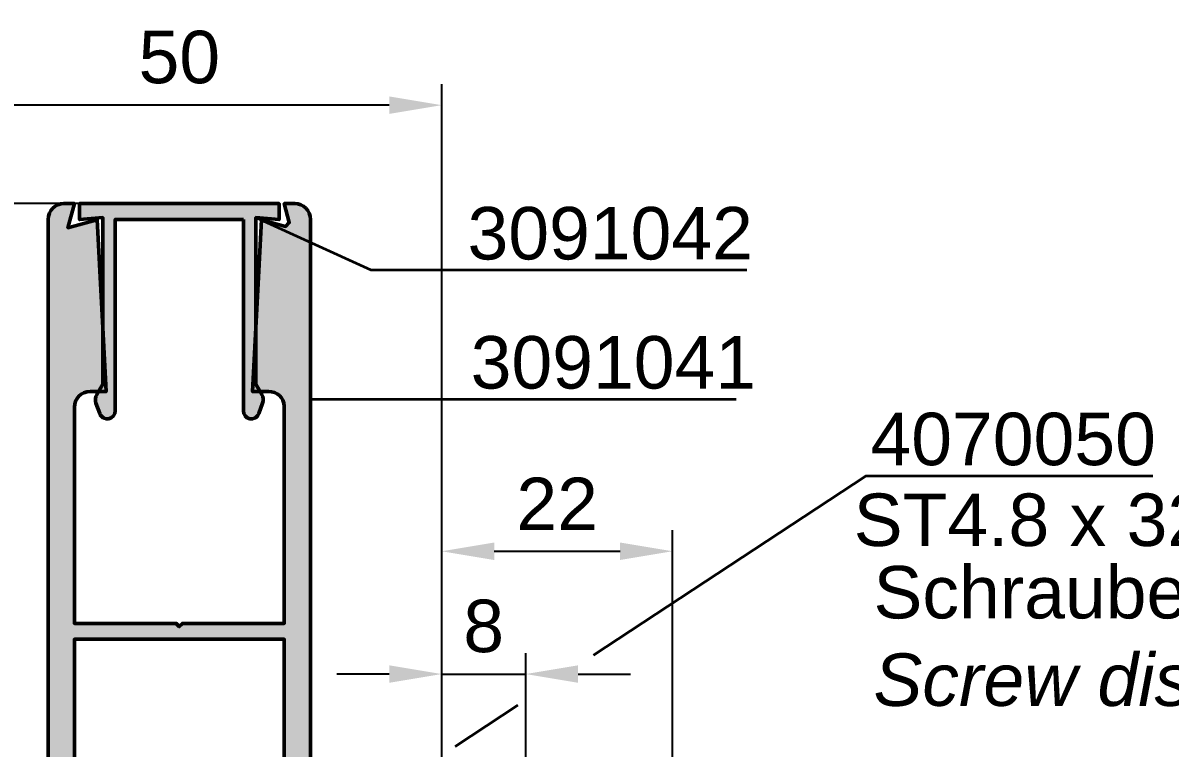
# Model space of a CAD drawing. Header units: millimetres. Extents: x -1 to 277, y 0 to 231.
# Drawn here: x 110.9 to 220.2, y 161.8 to 230.9 of the extents above; entities that cross this region are included whole.
import ezdxf
from ezdxf.enums import TextEntityAlignment as Align

# ---------------------------------------------------------------- set-up
doc = ezdxf.new("R2010")
doc.units = ezdxf.units.MM
doc.header["$PDMODE"] = 3
doc.header["$PDSIZE"] = -2
for name, color, linetype, lineweight in [('AM_5', 3, 'Continuous', 25), ('AM_6', 2, 'Continuous', 35), ('AM_S', 7, 'Continuous', 50), ('Docu-AM_8', 1, 'Continuous', 25)]:
    doc.layers.add(name, color=color, linetype=linetype, lineweight=lineweight)
doc.styles.add('SBS_Standard', font='arial.ttf')
doc.styles.add('SWISS', font='swiss.ttf')
doc.dimstyles.new('SBS1-1$0', dxfattribs={"dimtxt": 2.5, "dimasz": 2.5, "dimexe": 1, "dimexo": 0, "dimgap": 1, "dimtad": 1, "dimtoh": 1, "dimdsep": 46, "dimtxsty": 'SBS_Standard', "dimcen": 0, "dimclrd": 256, "dimclre": 256, "dimclrt": 30, "dimadec": 1, "dimazin": 2, "dimtp": 0.1, "dimtm": 0.1, "dimtfac": 0.71, "dimtmove": 0, "dimatfit": 3, "dimfxl": 1, "dimlwd": -1, "dimlwe": -1, "dimarcsym": 1})

# ---------------------------------------------------------------- blocks, each defined once
blk = doc.blocks.new('B-3091041_docu_wos')
at = {"layer": 'Docu-AM_8'}
h = blk.add_hatch(color=256, dxfattribs=at)
edge = h.paths.add_edge_path()
edge.add_line((21, 52.10000000000002), (19.48386596241574, 52.10000000000002))
edge.add_line((19.48386596241573, 52.10000000000002), (20.34035424653415, 68.44277002070623))
edge.add_line((20.34035424653416, 68.44277002070623), (22.61467157012379, 67.83336853051802))
edge.add_line((22.61467157012379, 67.83336853051804), (22.98209503145425, 68.2007919918485))
edge.add_line((22.98209503145426, 68.20079199184846), (22.49999869865445, 69.99999999999999))
edge.add_line((22.49999869865445, 70), (23.50000000000005, 69.99999999999999))
edge.add_arc((23.5, 68.5), 1.5, 0, 89.9999999999992, ccw=False)
edge.add_line((25, 68.5), (25.00000000000003, 1.4210854715202e-14))
edge.add_line((25.00000000000006, 0), (23.00000000000007, -1.877174727190777e-17))
edge.add_line((23.00000000000006, 0), (23.00000000000006, 0.5))
edge.add_line((23.00000000000006, 0.5), (17.60000000000002, 0.4999999999999999))
edge.add_line((17.60000000000002, 0.5), (17.30000000000002, 0.8000000000000085))
edge.add_line((17.30000000000001, 0.8000000000000114), (17.00000000000001, 0.5000000000000078))
edge.add_line((17, 0.5), (7.999999999999986, 0.4999999999999951))
edge.add_line((8, 0.5), (7.699999999999995, 0.800000000000013))
edge.add_line((7.699999999999989, 0.8000000000000114), (7.399999999999985, 0.5000000000000078))
edge.add_line((7.399999999999977, 0.5), (1.999999999999973, 0.4999999999999906))
edge.add_line((2, 0.5), (2, 0))
edge.add_line((2, 0), (1.576516694967722e-14, 3.67394039744206e-17))
edge.add_line((0, 0), (1.83697019872103e-17, 68.49999999999999))
edge.add_arc((1.5, 68.5), 1.5, 90.0000000000008, 180, ccw=False)
edge.add_line((1.5, 70), (2.500000000000018, 70.00000000000001))
edge.add_line((2.5, 70), (1.883417346406828, 67.69888220972467))
edge.add_line((1.883417346406816, 67.69888220972467), (4.65964573544437, 68.44277036457162))
edge.add_line((4.659645735444371, 68.44277036457163), (5.516134037584282, 52.10000000000004))
edge.add_line((5.516134037584266, 52.10000000000002), (3.999999999999979, 52.10000000000002))
edge.add_arc((4, 50.60000000000002), 1.5, 90, 180)
edge.add_line((2.5, 50.60000000000002), (2.499999999999998, 30))
edge.add_line((2.5, 30), (12.20000000000007, 30))
edge.add_line((12.20000000000005, 30), (12.5, 29.69999999999998))
edge.add_line((12.5, 29.69999999999999), (12.80000000000003, 30.00000000000002))
edge.add_line((12.80000000000007, 30), (22.50000000000005, 29.99999999999999))
edge.add_line((22.50000000000006, 30), (22.50000000000005, 50.70000000000007))
edge.add_arc((21.05000000000001, 50.65000000000003), 1.450861812854703, 1.974934010884095, 91.97493401088266)
h.paths.add_polyline_path([(12.80000000000007, 3.5), (12.50000000000006, 3.200000000000045), (12.20000000000005, 3.500000000000057), (2.5, 3.5), (2.5, 28.5), (22.50000000000006, 28.5), (22.50000000000006, 3.499999999794909)], flags=16)
at = {"layer": 'AM_S'}
blk.add_lwpolyline([(21, 52.10000000000002), (19.48386596241573, 52.10000000000002), (20.34035424653416, 68.44277002070623), (22.61467157012379, 67.83336853051804), (22.98209503145426, 68.20079199184846), (22.49999869865445, 70), (23.5, 70, -0.414213562373091), (25, 68.5), (25.00000000000006, 0), (23.00000000000006, 0), (23.00000000000006, 0.5), (17.60000000000002, 0.5), (17.30000000000001, 0.8000000000000114), (17, 0.5), (8, 0.5), (7.699999999999989, 0.8000000000000114), (7.399999999999977, 0.5), (2, 0.5), (2, 0), (0, 0), (0, 68.5, -0.4142135623730908), (1.5, 70), (2.5, 70), (1.883417346406816, 67.69888220972467), (4.659645735444371, 68.44277036457163), (5.516134037584266, 52.10000000000002), (4, 52.10000000000002, 0.4142135623730951), (2.5, 50.60000000000002), (2.5, 30), (12.20000000000005, 30), (12.5, 29.69999999999999), (12.80000000000007, 30), (22.50000000000006, 30), (22.50000000000006, 50.70000000000005, 0.4142135623730883), (21, 52.10000000000002)], format="xyb", close=True, dxfattribs=at)
blk.add_lwpolyline([(12.80000000000007, 3.5), (12.50000000000006, 3.200000000000045), (12.20000000000005, 3.500000000000057), (2.5, 3.5), (2.5, 28.5), (22.50000000000006, 28.5), (22.50000000000006, 3.499999999794909), (12.80000000000007, 3.5)], close=True, dxfattribs=at)
blk = doc.blocks.new('B-3091042_docu_wos')
at = {"layer": 'Docu-AM_8'}
h = blk.add_hatch(color=256, dxfattribs=at)
edge = h.paths.add_edge_path()
edge.add_line((16.10000000000002, -4.26815500175719e-14), (16.10000000000002, -18.23427466517231))
edge.add_arc((16.86572533482776, -18.23427466517231), 0.7657253348277386, 180, 340.0000000000009)
edge.add_line((17.58527178151421, -18.49616815393818), (17.9396926209262, -17.52240490066954))
edge.add_arc((17.00000000096693, -17.18038475764474), 0.9999999991203121, 340.0000000000003, 389.9999999999998)
edge.add_line((17.86602540398954, -16.68038475808459), (17.29999999999998, -15.69999999999999))
edge.add_line((17.29999999999998, -15.69999999999999), (17.29999999999998, 0.1742133595432858))
edge.add_line((17.29999999999998, 0.1742133595432853), (19.50000000000003, -0.01826170021369874))
edge.add_line((19.50000000000003, -0.01826170021369874), (19.50000000000003, 1.5))
edge.add_line((19.50000000000003, 1.5), (0.5, 1.5))
edge.add_line((0.4999999999999997, 1.5), (0.4999999999999998, -0.0182617002139025))
edge.add_line((0.4999999999999998, -0.01826170021390251), (2.70000000000005, 0.1742133595431358))
edge.add_line((2.70000000000005, 0.1742133595431358), (2.700000000000049, -15.69999999999999))
edge.add_line((2.700000000000049, -15.69999999999999), (2.133974596215591, -16.68038475772936))
edge.add_arc((3.00000000000003, -17.18038475772936), 1, 150, 200.0000000000002)
edge.add_line((2.060307379214123, -17.52240490105503), (2.41472821859326, -18.49616815423335))
edge.add_arc((3.134274665227659, -18.23427466548641), 0.7657253347723532, 200.0000000000002, 360)
edge.add_line((3.900000000000012, -18.23427466548641), (3.900000000000016, -4.263256414560601e-14))
edge.add_line((3.900000000000016, -4.260807120962306e-14), (16.10000000000002, -4.26815500175719e-14))
at = {"layer": 'AM_S'}
blk.add_lwpolyline([(16.10000000000002, -4.26815500175719e-14), (16.10000000000002, -18.23427466517231, 0.839099631177285), (17.58527178151421, -18.49616815393818), (17.9396926209262, -17.52240490066954, 0.2216946626429377), (17.86602540398954, -16.68038475808459), (17.29999999999998, -15.69999999999999), (17.29999999999998, 0.1742133595432853), (19.50000000000003, -0.01826170021369874), (19.50000000000003, 1.5), (0.4999999999999997, 1.5), (0.4999999999999998, -0.01826170021390251), (2.70000000000005, 0.1742133595431358), (2.700000000000049, -15.69999999999999), (2.133974596215591, -16.68038475772936, 0.2216946626429409), (2.060307379214123, -17.52240490105503), (2.41472821859326, -18.49616815423335, 0.8390996311772784), (3.900000000000012, -18.23427466548641), (3.900000000000016, -4.260807120962306e-14), (16.10000000000002, -4.26815500175719e-14)], format="xyb", close=True, dxfattribs=at)
blk = doc.blocks.new('*D47')
at = {"layer": 'AM_5', "transparency": 16777216}
for p, q in [((100.8442759615767, 169.3647926121484), (100.8442759615767, 225.0627110841305)), ((150.8442759615767, 140.7855185981025), (150.8442759615767, 225.0627110841305)), ((145.8442759615767, 223.0627110841305), (105.8442759615767, 223.0627110841305))]:
    blk.add_line(p, q, dxfattribs=at)
for points in [[(105.8442759615767, 223.8960444174639), (105.8442759615767, 222.2293777507972), (100.8442759615767, 223.0627110841305)], [(145.8442759615767, 223.8960444174639), (145.8442759615767, 222.2293777507972), (150.8442759615767, 223.0627110841305)]]:
    blk.add_solid(points, dxfattribs=at)
at = {"layer": 'Defpoints', "color": 0, "transparency": 16777216}
for p in [(100.8442759615767, 223.0627110841305), (100.8442759615767, 169.3647926121484), (150.8442759615767, 140.7855185981025)]:
    blk.add_point(p, dxfattribs=at)
at = {"layer": 'AM_5', "color": 30, "transparency": 16777216, "insert": (125.8442759615767, 227.615576022739), "char_height": 5, "attachment_point": 5, "style": 'SBS_Standard'}
blk.add_mtext('50', dxfattribs=at)
blk = doc.blocks.new('*D51')
at = {"layer": 'AM_5', "transparency": 16777216}
for p, q in [((150.8442759615767, 140.7855185981025), (150.8442759615767, 182.5627110841305)), ((172.8442759615767, 142.6813555420485), (172.8442759615767, 182.5627110841305)), ((155.8442759615767, 180.5627110841305), (167.8442759615767, 180.5627110841305))]:
    blk.add_line(p, q, dxfattribs=at)
for points in [[(155.8442759615767, 181.3960444174639), (155.8442759615767, 179.7293777507972), (150.8442759615767, 180.5627110841305)], [(167.8442759615767, 181.3960444174639), (167.8442759615767, 179.7293777507972), (172.8442759615767, 180.5627110841305)]]:
    blk.add_solid(points, dxfattribs=at)
at = {"layer": 'Defpoints', "color": 0, "transparency": 16777216}
for p in [(172.8442759615767, 180.5627110841305), (172.8442759615767, 142.6813555420485), (150.8442759615767, 140.7855185981025)]:
    blk.add_point(p, dxfattribs=at)
at = {"layer": 'AM_5', "color": 30, "transparency": 16777216, "insert": (161.8442759615767, 185.0729430077322), "char_height": 5, "attachment_point": 5, "style": 'SBS_Standard'}
blk.add_mtext('22', dxfattribs=at)
blk = doc.blocks.new('*D52')
at = {"layer": 'AM_5', "transparency": 16777216}
for p, q in [((150.8442759615767, 140.7855185981025), (150.8442759615767, 170.8627110841298)), ((158.8442759615767, 113.1813555420667), (158.8442759615767, 170.8627110841298)), ((145.8442759615767, 168.8627110841298), (140.8442759615767, 168.8627110841298)), ((150.8442759615767, 168.8627110841298), (158.8442759615767, 168.8627110841298)), ((163.8442759615767, 168.8627110841298), (168.8442759615767, 168.8627110841298))]:
    blk.add_line(p, q, dxfattribs=at)
for points in [[(145.8442759615767, 169.6960444174632), (145.8442759615767, 168.0293777507965), (150.8442759615767, 168.8627110841298)], [(163.8442759615767, 169.6960444174632), (163.8442759615767, 168.0293777507965), (158.8442759615767, 168.8627110841298)]]:
    blk.add_solid(points, dxfattribs=at)
at = {"layer": 'Defpoints', "color": 0, "transparency": 16777216}
for p in [(158.8442759615767, 168.8627110841298), (150.8442759615767, 140.7855185981025), (158.8442759615767, 113.1813555420667)]:
    blk.add_point(p, dxfattribs=at)
at = {"layer": 'AM_5', "color": 30, "transparency": 16777216, "insert": (154.8442759615767, 173.4155760227383), "char_height": 5, "attachment_point": 5, "style": 'SBS_Standard'}
blk.add_mtext('8', dxfattribs=at)
blk = doc.blocks.new('*D54')
at = {"layer": 'AM_5', "transparency": 16777216}
for p, q in [((116.3442759615767, 213.6813555420668), (5.105729877222299, 213.6813555420668)), ((7.105729877222303, 208.6813555420668), (7.105729877222316, 148.6813555420667)), ((101.8442759615767, 143.6813555420668), (5.105729877222314, 143.6813555420667))]:
    blk.add_line(p, q, dxfattribs=at)
for points in [[(6.27239654388897, 208.6813555420668), (7.939063210555636, 208.6813555420668), (7.105729877222302, 213.6813555420668)], [(6.272396543888983, 148.6813555420667), (7.939063210555649, 148.6813555420667), (7.105729877222317, 143.6813555420667)]]:
    blk.add_solid(points, dxfattribs=at)
at = {"layer": 'Defpoints', "color": 0, "transparency": 16777216}
for p in [(116.3442759615767, 213.6813555420668), (7.105729877222317, 143.6813555420667), (101.8442759615767, 143.6813555420668)]:
    blk.add_point(p, dxfattribs=at)
at = {"layer": 'AM_5', "color": 30, "transparency": 16777216, "insert": (2.552864938613901, 186.2627110841313), "char_height": 5, "attachment_point": 5, "rotation": 90, "style": 'SBS_Standard'}
blk.add_mtext('70', dxfattribs=at)

msp = doc.modelspace()

# ---------------------------------------------------------------- linework, layer by layer
at = {"layer": 'AM_6', "color": 3}
for points in [[(133.1442759615759, 212.3555689016102), (144.1057298772224, 207.3627110841298), (179.9057298772235, 207.3627110841298)], [(138.3442759615767, 195.0627110841305), (178.9057298772235, 195.0627110841305)], [(165.3225294536981, 170.6681710428674), (191.2828220459299, 187.7627110841313), (218.6066315697402, 187.7627110841313)], [(152.1180262983738, 161.9731647322951), (158.091166765825, 165.906405797672)]]:
    msp.add_lwpolyline(points, dxfattribs=at)

# ---------------------------------------------------------------- block references
for name, p in [('B-3091041_docu_wos', (113.3442759615767, 143.6813555420667)), ('B-3091042_docu_wos', (115.8442759615767, 212.1813555420667))]:
    msp.add_blockref(name, p)

# ---------------------------------------------------------------- texts
at = {"layer": 'AM_5', "color": 30, "style": 'SWISS'}
for s, p in [('3091042', (153.3057298772231, 208.3627110841298)), ('3091041', (153.6057298772224, 196.0627110841305))]:
    msp.add_text(s, height=5, dxfattribs=at).set_placement(p)
for s, p in [('4070050', (218.8902219101522, 188.7627110841313)), ('ST4.8 x 32 T25', (237.848945603296, 181.0627110841305))]:
    msp.add_text(s, height=5, dxfattribs=at).set_placement(p, align=Align.RIGHT)
at = {"layer": 'AM_5', "color": 30, "insert": (191.9828220459288, 179.1627110841291), "char_height": 5, "width": 103.8834941544396, "attachment_point": 1, "style": 'SWISS'}
msp.add_mtext('Schraubenabstand 300 mm\\P{\\fSwis721 BT|b0|i1|c0|p34;Screw distance 300 mm}', dxfattribs=at)

# ---------------------------------------------------------------- dimensions: what is measured, and where the dimension line sits
at = {"layer": 'AM_5'}
for base, p1, p2, angle, picture, middle in [((100.8442759615767, 223.0627110841305), (150.8442759615767, 140.7855185981025), (100.8442759615767, 169.3647926121484), 180, '*D47', (125.8442759615767, 223.0627110841305)), ((7.105729877222317, 143.6813555420667), (116.3442759615767, 213.6813555420667), (101.8442759615767, 143.6813555420667), 270, '*D54', (7.105729877222359, 186.2627110841313))]:
    dim = msp.add_linear_dim(base=base, p1=p1, p2=p2, angle=angle, dimstyle='SBS1-1$0', override={"dimscale": 2}, dxfattribs=at)
    dim.commit()
    dim.dimension.update_dxf_attribs({"geometry": picture, "text_midpoint": middle, "dimtype": 160})
for base, p2, picture, middle in [((172.8442759615767, 180.5627110841305), (172.8442759615767, 142.6813555420485), '*D51', (161.8442759615767, 185.0729430077322)), ((158.8442759615767, 168.8627110841298), (158.8442759615767, 113.1813555420667), '*D52', (154.8442759615767, 173.4155760227383))]:
    dim = msp.add_linear_dim(base=base, p1=(150.8442759615767, 140.7855185981025), p2=p2, dimstyle='SBS1-1$0', override={"dimscale": 2}, dxfattribs=at)
    dim.commit()
    dim.dimension.update_dxf_attribs({"geometry": picture, "text_midpoint": middle})

doc.saveas('drawing.dxf')
